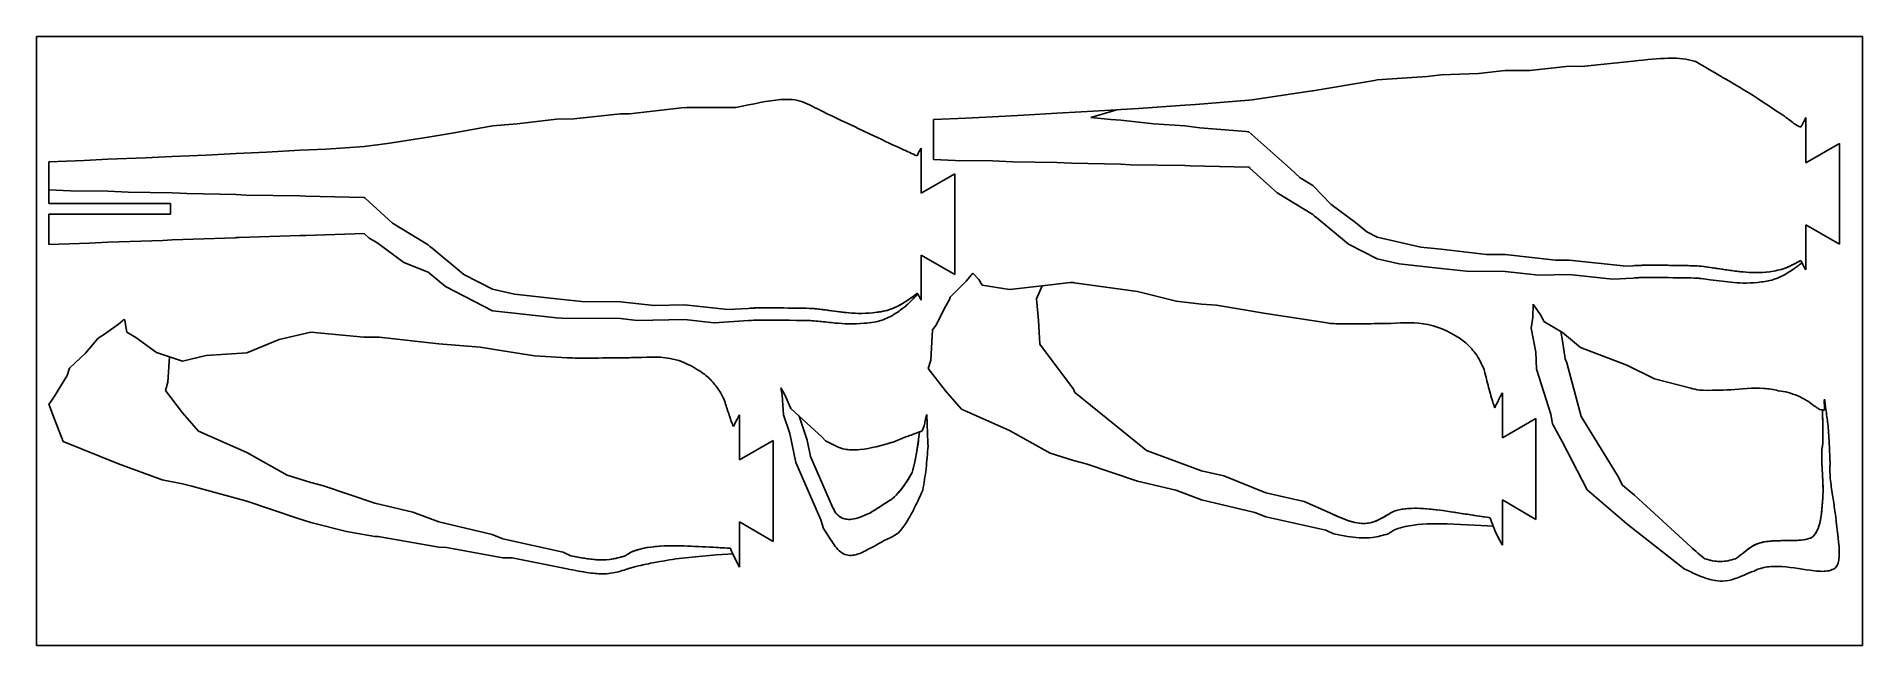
# Model space of a CAD drawing. Header units: millimetres. Extents: x 0 to 300, y -200 to -100.
import ezdxf

# ---------------------------------------------------------------- set-up
doc = ezdxf.new("R2010")
doc.units = ezdxf.units.MM
doc.layers.get('0').update_dxf_attribs({"linetype": 'CONTINUOUS'})

msp = doc.modelspace()

# ---------------------------------------------------------------- linework, layer by layer
for p, q in [((251.82, -104.86), (245.32, -105.57)), ((253.82, -104.94), (251.82, -104.86)), ((262.35, -104.04), (253.82, -104.94)), ((219.81, -107.2), (209.72, -108.91)), ((220.24, -107.12), (219.81, -107.2)), ((228.5, -106.54), (220.24, -107.12)), ((230.77, -106.27), (228.5, -106.54)), ((236.91, -106.06), (230.77, -106.27)), ((241.3, -105.6), (236.91, -106.06)), ((245.32, -105.57), (241.3, -105.6)), ((199.19, -110.46), (190.39, -111.15)), ((199.71, -110.39), (199.19, -110.46)), ((208.49, -109.08), (199.71, -110.39)), ((209.63, -108.92), (208.49, -109.08)), ((209.72, -108.91), (209.63, -108.92)), ((85.42, -113.59), (78.95, -114.35)), ((88.28, -113.49), (85.42, -113.59)), ((95.95, -112.68), (88.28, -113.49)), ((97.41, -112.67), (95.95, -112.68)), ((106.47, -111.68), (97.41, -112.67)), ((106.54, -111.69), (106.47, -111.68)), ((106.83, -111.66), (106.54, -111.69)), ((114.89, -111.65), (106.83, -111.66)), ((117, -111.23), (114.89, -111.65)), ((152.71, -113.38), (147.35, -113.63)), ((147.35, -113.63), (147.35, -120.19)), ((157.09, -113.16), (152.71, -113.38)), ((162.21, -112.9), (157.09, -113.16)), ((167.61, -112.6), (162.21, -112.9)), ((171.65, -112.38), (167.61, -112.6)), ((177.48, -112.01), (171.65, -112.38)), ((177.48, -112.01), (173.22, -113.29)), ((173.22, -113.29), (177.48, -112.01)), ((173.22, -113.29), (176.48, -113.62)), ((176.48, -113.62), (173.22, -113.29)), ((176.48, -113.62), (178.14, -113.72)), ((178.14, -113.72), (176.48, -113.62)), ((178.14, -111.97), (177.48, -112.01)), ((181.04, -111.8), (178.14, -111.97)), ((178.14, -113.72), (183.58, -114.35)), ((183.58, -114.35), (178.14, -113.72)), ((188.67, -111.27), (181.04, -111.8)), ((190.39, -111.15), (188.67, -111.27)), ((290.7, -120.72), (290.7, -113.32)), ((64.37, -116.53), (57.68, -117.55)), ((68.63, -115.81), (64.37, -116.53)), ((74.89, -114.64), (68.63, -115.81)), ((78.95, -114.35), (74.89, -114.64)), ((183.58, -114.35), (188.67, -114.69)), ((188.67, -114.69), (183.58, -114.35)), ((188.67, -114.69), (191.12, -115.02)), ((191.12, -115.02), (188.67, -114.69)), ((191.12, -115.02), (198.73, -115.6)), ((198.73, -115.6), (191.12, -115.02)), ((198.73, -115.6), (199.1, -115.63)), ((199.1, -115.63), (198.73, -115.6)), ((199.1, -115.63), (199.19, -115.63)), ((199.19, -115.63), (199.1, -115.63)), ((199.19, -115.63), (203.13, -119.14)), ((203.13, -119.14), (199.19, -115.63)), ((17.9, -119.92), (11.74, -120.16)), ((22.26, -119.69), (17.9, -119.92)), ((27.88, -119.46), (22.26, -119.69)), ((32.79, -119.19), (27.88, -119.46)), ((37.77, -118.98), (32.79, -119.19)), ((43.32, -118.65), (37.77, -118.98)), ((47.58, -118.47), (43.32, -118.65)), ((53.84, -118.06), (47.58, -118.47)), ((57.68, -117.55), (53.84, -118.06)), ((145.35, -125.71), (145.35, -118.31)), ((203.13, -119.14), (206.01, -121.74)), ((206.01, -121.74), (203.13, -119.14)), ((296.2, -117.55), (290.7, -120.72)), ((296.2, -134.1), (296.2, -117.55)), ((7.83, -120.35), (2, -120.56)), ((2, -120.56), (2, -125.17)), ((11.74, -120.16), (7.83, -120.35)), ((150.85, -122.53), (145.35, -125.71)), ((147.35, -120.19), (150.91, -120.35)), ((150.85, -139.08), (150.85, -122.53)), ((150.91, -120.35), (157.09, -120.42)), ((157.09, -120.42), (160.43, -120.59)), ((160.43, -120.59), (167.61, -120.68)), ((167.61, -120.68), (170.04, -120.82)), ((170.04, -120.82), (178.14, -120.94)), ((178.14, -120.94), (179.74, -121.05)), ((179.74, -121.05), (188.67, -121.19)), ((188.67, -121.19), (189.52, -121.26)), ((189.52, -121.26), (199.19, -121.44)), ((199.19, -121.44), (199.29, -121.53)), ((199.29, -121.53), (199.36, -121.59)), ((199.36, -121.59), (203.82, -125.65)), ((206.01, -121.74), (207.61, -123.19)), ((207.61, -123.19), (206.01, -121.74)), ((2, -125.17), (5.56, -125.33)), ((5.56, -125.33), (2, -125.17)), ((2, -125.17), (2, -127.44)), ((5.56, -125.33), (11.74, -125.4)), ((11.74, -125.4), (5.56, -125.33)), ((11.74, -125.4), (15.08, -125.57)), ((15.08, -125.57), (11.74, -125.4)), ((15.08, -125.57), (22.26, -125.66)), ((22.26, -125.66), (15.08, -125.57)), ((22.26, -125.66), (24.69, -125.8)), ((24.69, -125.8), (22.26, -125.66)), ((24.69, -125.8), (32.79, -125.92)), ((32.79, -125.92), (24.69, -125.8)), ((32.79, -125.92), (34.39, -126.03)), ((34.39, -126.03), (32.79, -125.92)), ((203.82, -125.65), (209.72, -129.21)), ((207.61, -123.19), (209.72, -124.46)), ((209.72, -124.46), (207.61, -123.19)), ((209.72, -124.46), (212.7, -127.57)), ((212.7, -127.57), (209.72, -124.46)), ((2, -127.44), (22, -127.44)), ((22, -127.44), (22, -129.17)), ((34.39, -126.03), (43.32, -126.17)), ((43.32, -126.17), (34.39, -126.03)), ((43.32, -126.17), (44.17, -126.24)), ((44.17, -126.24), (43.32, -126.17)), ((44.17, -126.24), (53.84, -126.42)), ((53.84, -126.42), (44.17, -126.24)), ((53.84, -126.42), (53.94, -126.51)), ((53.94, -126.51), (53.84, -126.42)), ((53.94, -126.51), (54.01, -126.57)), ((54.01, -126.57), (53.94, -126.51)), ((54.01, -126.57), (58.47, -130.64)), ((58.47, -130.64), (54.01, -126.57)), ((212.7, -127.57), (216.7, -130.55)), ((216.7, -130.55), (212.7, -127.57)), ((22, -129.17), (2, -129.17)), ((2, -129.17), (2, -134.13)), ((58.47, -130.64), (64.37, -134.19)), ((64.37, -134.19), (58.47, -130.64)), ((209.72, -129.21), (209.99, -129.49)), ((209.99, -129.49), (210.35, -129.76)), ((210.35, -129.76), (215.54, -134.08)), ((216.7, -130.55), (218.56, -132.09)), ((218.56, -132.09), (216.7, -130.55)), ((290.7, -138.32), (290.7, -130.92)), ((290.7, -130.92), (296.2, -134.1)), ((2, -134.13), (8.73, -133.95)), ((8.73, -133.95), (11.74, -133.77)), ((11.74, -133.77), (20.76, -133.5)), ((20.76, -133.5), (22.26, -133.4)), ((22.26, -133.4), (32.71, -133.04)), ((32.71, -133.04), (32.79, -133.03)), ((32.79, -133.03), (33.32, -133.01)), ((33.32, -133.01), (43.32, -132.68)), ((43.32, -132.68), (44.24, -132.7)), ((44.24, -132.7), (53.84, -132.34)), ((53.84, -132.34), (54.67, -133.1)), ((54.67, -133.1), (55.91, -133.84)), ((55.91, -133.84), (60.35, -137.11)), ((64.37, -134.19), (64.64, -134.47)), ((64.64, -134.47), (64.37, -134.19)), ((64.64, -134.47), (65, -134.74)), ((65, -134.74), (64.64, -134.47)), ((65, -134.74), (70.19, -139.06)), ((70.19, -139.06), (65, -134.74)), ((215.54, -134.08), (220.24, -136.5)), ((218.56, -132.09), (220.24, -132.96)), ((220.24, -132.96), (218.56, -132.09)), ((220.24, -132.96), (227.46, -134.58)), ((227.46, -134.58), (220.24, -132.96)), ((227.46, -134.58), (230.77, -134.94)), ((230.77, -134.94), (227.46, -134.58)), ((230.77, -134.94), (238.24, -135.78)), ((238.24, -135.78), (230.77, -134.94)), ((60.35, -137.11), (64.37, -138.72)), ((145.35, -143.31), (145.35, -135.91)), ((145.35, -135.91), (150.85, -139.08)), ((220.24, -136.5), (223.88, -137.32)), ((223.88, -137.32), (230.77, -138.07)), ((238.24, -135.78), (241.3, -135.8)), ((241.3, -135.8), (238.24, -135.78)), ((241.3, -135.8), (249.57, -136.74)), ((249.57, -136.74), (241.3, -135.8)), ((249.57, -136.74), (251.82, -136.7)), ((251.82, -136.7), (249.57, -136.74)), ((251.82, -136.7), (261.22, -137.71)), ((261.22, -137.71), (251.82, -136.7)), ((261.22, -137.71), (262.35, -137.64)), ((262.35, -137.64), (261.22, -137.71)), ((64.37, -138.72), (67.17, -141.06)), ((70.19, -139.06), (74.89, -141.48)), ((74.89, -141.48), (70.19, -139.06)), ((152.73, -140.2), (150.13, -142.82)), ((153.81, -138.87), (152.73, -140.2)), ((154.83, -139.89), (153.81, -138.87)), ((155.35, -140.85), (154.83, -139.89)), ((159.85, -141.56), (155.35, -140.85)), ((165.22, -140.94), (159.85, -141.56)), ((165.22, -140.94), (164.3, -143.07)), ((164.3, -143.07), (165.22, -140.94)), ((169.85, -140.41), (165.22, -140.94)), ((170.38, -140.37), (169.85, -140.41)), ((170.5, -140.43), (170.38, -140.37)), ((180.91, -141.88), (170.5, -140.43)), ((230.77, -138.07), (234.93, -138.54)), ((234.93, -138.54), (241.3, -138.57)), ((241.3, -138.57), (246.82, -139.2)), ((246.82, -139.2), (251.82, -139.1)), ((251.82, -139.1), (258.95, -139.87)), ((258.95, -139.87), (262.35, -139.66)), ((67.17, -141.06), (74.89, -145.03)), ((74.89, -141.48), (78.53, -142.3)), ((78.53, -142.3), (74.89, -141.48)), ((78.53, -142.3), (85.42, -143.05)), ((85.42, -143.05), (78.53, -142.3)), ((85.42, -143.05), (89.58, -143.52)), ((89.58, -143.52), (85.42, -143.05)), ((89.58, -143.52), (95.95, -143.55)), ((95.95, -143.55), (89.58, -143.52)), ((95.95, -143.55), (101.47, -144.18)), ((101.47, -144.18), (95.95, -143.55)), ((149.99, -143.21), (149.33, -144.36)), ((150.13, -142.82), (149.99, -143.21)), ((164.3, -143.07), (164.64, -146.63)), ((164.64, -146.63), (164.3, -143.07)), ((187.24, -143.47), (180.91, -141.88)), ((191.43, -143.94), (187.24, -143.47)), ((193.89, -144.13), (191.43, -143.94)), ((245.89, -143.97), (245.84, -146.12)), ((247.21, -145.85), (245.89, -143.97)), ((14.19, -146.63), (13.48, -147.24)), ((14.42, -146.41), (14.19, -146.63)), ((14.5, -146.62), (14.42, -146.41)), ((14.86, -148.55), (14.5, -146.62)), ((74.89, -145.03), (74.96, -145.04)), ((74.96, -145.04), (85.42, -146.18)), ((85.42, -146.18), (86.28, -146.27)), ((86.28, -146.27), (95.95, -146.32)), ((95.95, -146.32), (98.71, -146.64)), ((98.71, -146.64), (106.47, -146.48)), ((101.47, -144.18), (106.47, -144.08)), ((106.47, -144.08), (101.47, -144.18)), ((106.47, -144.08), (113.6, -144.85)), ((113.6, -144.85), (106.47, -144.08)), ((106.47, -146.48), (111.32, -147)), ((111.32, -147), (117, -146.65)), ((113.6, -144.85), (117, -144.64)), ((117, -144.64), (113.6, -144.85)), ((149.33, -144.36), (147.76, -147.43)), ((164.64, -146.63), (164.82, -150.5)), ((164.82, -150.5), (164.64, -146.63)), ((201.96, -145.5), (193.89, -144.13)), ((212.05, -147), (201.96, -145.5)), ((212.49, -147.11), (212.05, -147)), ((245.84, -146.12), (245.57, -147.88)), ((247.67, -146.78), (247.21, -145.85)), ((250.45, -148.46), (247.67, -146.78)), ((10.12, -149.54), (8.05, -152.01)), ((11.16, -148.88), (10.12, -149.54)), ((13.48, -147.24), (11.16, -148.88)), ((16.29, -149.45), (14.86, -148.55)), ((19.69, -151.88), (16.29, -149.45)), ((39.85, -149.76), (34.53, -151.93)), ((45.06, -148.56), (39.85, -149.76)), ((53.78, -149.36), (45.06, -148.56)), ((55.58, -149.35), (53.78, -149.36)), ((56.27, -149.37), (55.58, -149.35)), ((66.11, -150.48), (56.27, -149.37)), ((147.23, -148.16), (146.92, -153.13)), ((147.76, -147.43), (147.23, -148.16)), ((212.49, -147.11), (212.54, -147.12)), ((245.57, -147.88), (246.32, -151.86)), ((250.74, -148.63), (250.45, -148.46)), ((250.45, -148.46), (250.74, -149.96)), ((250.74, -149.96), (250.45, -148.46)), ((253.65, -151.09), (250.74, -148.63)), ((250.74, -149.96), (251.17, -152.95)), ((251.17, -152.95), (250.74, -149.96)), ((8.05, -152.01), (5.43, -154.46)), ((21.86, -152.59), (19.69, -151.88)), ((21.86, -152.59), (21.6, -156.74)), ((21.6, -156.74), (21.86, -152.59)), ((24, -153.3), (21.86, -152.59)), ((27.85, -152.4), (24, -153.3)), ((34.53, -151.93), (27.85, -152.4)), ((72.89, -151), (66.11, -150.48)), ((76.64, -151.64), (72.89, -151)), ((81.84, -152.41), (76.64, -151.64)), ((87.16, -152.74), (81.84, -152.41)), ((164.82, -150.5), (170.38, -157.93)), ((170.38, -157.93), (164.82, -150.5)), ((246.32, -151.86), (246.43, -154.6)), ((251.17, -152.95), (251.43, -153.6)), ((251.43, -153.6), (251.17, -152.95)), ((261.26, -153.96), (253.65, -151.09)), ((5.02, -155.68), (2.95, -159.08)), ((5.43, -154.46), (5.02, -155.68)), ((146.92, -153.13), (146.5, -154.53)), ((146.5, -154.53), (149.33, -158.21)), ((246.43, -154.6), (248.8, -162.02)), ((251.43, -153.6), (253.76, -162.41)), ((253.76, -162.41), (251.43, -153.6)), ((265.85, -156.24), (261.26, -153.96)), ((21.6, -156.74), (21.18, -158.14)), ((21.18, -158.14), (21.6, -156.74)), ((21.18, -158.14), (24, -161.82)), ((24, -161.82), (21.18, -158.14)), ((122.9, -158.72), (122.27, -157.68)), ((122.27, -157.68), (122.5, -158.89)), ((122.5, -158.89), (122.75, -162.1)), ((123.94, -161.1), (122.9, -158.72)), ((149.33, -158.21), (151.96, -161.19)), ((170.38, -157.93), (170.57, -158.44)), ((170.57, -158.44), (170.38, -157.93)), ((170.57, -158.44), (180.91, -166.79)), ((180.91, -166.79), (170.57, -158.44)), ((240.83, -165.91), (240.83, -158.51)), ((271.79, -157.76), (265.85, -156.24)), ((2.32, -160.03), (2, -160.36)), ((2, -160.36), (2.95, -162.81)), ((2.95, -159.08), (2.32, -160.03)), ((24, -161.82), (26.64, -164.81)), ((26.64, -164.81), (24, -161.82)), ((125.3, -162.34), (123.94, -161.1)), ((151.96, -161.19), (159.85, -164.69)), ((2.95, -162.81), (4.36, -166.48)), ((26.64, -164.81), (34.53, -168.3)), ((34.53, -168.3), (26.64, -164.81)), ((115.51, -169.52), (115.51, -162.12)), ((122.75, -162.1), (123.77, -165.19)), ((129.07, -165.79), (125.3, -162.34)), ((125.3, -162.34), (126.6, -166.27)), ((126.6, -166.27), (125.3, -162.34)), ((159.85, -164.69), (166.52, -168.41)), ((246.33, -162.74), (240.83, -165.91)), ((246.33, -179.29), (246.33, -162.74)), ((248.8, -162.02), (249.06, -163.62)), ((249.06, -163.62), (250.74, -166.59)), ((253.76, -162.41), (259.73, -172.08)), ((259.73, -172.08), (253.76, -162.41)), ((4.36, -166.48), (13.48, -170.16)), ((121.01, -166.35), (115.51, -169.52)), ((121.01, -182.9), (121.01, -166.35)), ((123.77, -165.19), (124.76, -169.94)), ((126.6, -166.27), (127.16, -168.96)), ((127.16, -168.96), (126.6, -166.27)), ((129.64, -166.4), (129.07, -165.79)), ((130.27, -166.72), (129.64, -166.4)), ((180.91, -166.79), (182.39, -167.97)), ((182.39, -167.97), (180.91, -166.79)), ((182.39, -167.97), (191.43, -171.31)), ((191.43, -171.31), (182.39, -167.97)), ((250.74, -166.59), (254.79, -174.42)), ((13.48, -170.16), (20.63, -172.82)), ((34.53, -168.3), (41.2, -172.02)), ((41.2, -172.02), (34.53, -168.3)), ((124.76, -169.94), (128.87, -179.39)), ((127.16, -168.96), (130.27, -176.12)), ((130.27, -176.12), (127.16, -168.96)), ((166.52, -168.41), (170.38, -169.63)), ((170.38, -169.63), (172.47, -170.17)), ((172.47, -170.17), (180.91, -173.04)), ((20.63, -172.82), (24, -173.45)), ((24, -173.45), (25.53, -173.86)), ((25.53, -173.86), (34.53, -176.29)), ((41.2, -172.02), (45.06, -173.24)), ((45.06, -173.24), (41.2, -172.02)), ((45.06, -173.24), (47.15, -173.78)), ((47.15, -173.78), (45.06, -173.24)), ((47.15, -173.78), (55.58, -176.65)), ((55.58, -176.65), (47.15, -173.78)), ((180.91, -173.04), (187.18, -174.52)), ((191.43, -171.31), (195.08, -172.17)), ((195.08, -172.17), (191.43, -171.31)), ((195.08, -172.17), (201.96, -174.94)), ((201.96, -174.94), (195.08, -172.17)), ((259.73, -172.08), (260.56, -173.68)), ((260.56, -173.68), (259.73, -172.08)), ((260.56, -173.68), (261.26, -174.29)), ((261.26, -174.29), (260.56, -173.68)), ((34.53, -176.29), (42.82, -179.07)), ((55.58, -176.65), (61.85, -178.13)), ((61.85, -178.13), (55.58, -176.65)), ((187.18, -174.52), (191.43, -176.09)), ((191.43, -176.09), (200.18, -178.14)), ((201.96, -174.94), (208.29, -176.37)), ((208.29, -176.37), (201.96, -174.94)), ((208.29, -176.37), (212.49, -178.24)), ((212.49, -178.24), (208.29, -176.37)), ((240.83, -183.51), (240.83, -176.11)), ((240.83, -176.11), (246.33, -179.29)), ((254.79, -174.42), (261.26, -180.05)), ((261.26, -174.29), (262.57, -175.32)), ((262.57, -175.32), (261.26, -174.29)), ((262.57, -175.32), (271.79, -183.78)), ((271.79, -183.78), (262.57, -175.32)), ((42.82, -179.07), (45.06, -179.78)), ((45.06, -179.78), (50.93, -181.29)), ((61.85, -178.13), (66.11, -179.7)), ((66.11, -179.7), (61.85, -178.13)), ((66.11, -179.7), (74.85, -181.75)), ((74.85, -181.75), (66.11, -179.7)), ((115.51, -187.12), (115.51, -179.72)), ((115.51, -179.72), (121.01, -182.9)), ((128.87, -179.39), (129.32, -180.78)), ((200.18, -178.14), (201.96, -178.86)), ((201.96, -178.86), (211.84, -181.09)), ((50.93, -181.29), (55.58, -182.09)), ((55.58, -182.09), (56.13, -182.12)), ((56.13, -182.12), (66.11, -183.83)), ((74.85, -181.75), (76.64, -182.47)), ((76.64, -182.47), (74.85, -181.75)), ((76.64, -182.47), (86.52, -184.7)), ((86.52, -184.7), (76.64, -182.47)), ((129.32, -180.78), (130.27, -182.3)), ((211.84, -181.09), (212.49, -181.38)), ((261.26, -180.05), (270.69, -187.44)), ((66.11, -183.83), (67.36, -183.89)), ((67.36, -183.89), (76.64, -185.61)), ((76.64, -185.61), (78.14, -185.61)), ((78.14, -185.61), (87.16, -187.41)), ((86.52, -184.7), (87.16, -184.99)), ((87.16, -184.99), (86.52, -184.7)), ((270.69, -187.44), (271.79, -187.93))]:
    msp.add_line(p, q)
msp.add_lwpolyline([(0, -100), (300, -100), (300, -200), (0, -200)], close=True)
for centre, start, end in [((312.35, -125.82), 150, 153.304), ((312.35, -125.82), 153.304, 154.0956), ((167, -130.81), 153.0029, 153.304), ((167, -130.81), 150, 153.0029), ((312.35, -125.82), 206.0165, 207.0002), ((312.35, -125.82), 206.0165, 207.0002), ((312.35, -125.82), 207.0002, 210), ((167, -130.81), 207.0002, 207.4211), ((167, -130.81), 207.0002, 207.4211), ((167, -130.81), 207.4211, 210), ((262.49, -171.01), 150, 154.9626), ((262.49, -171.01), 154.9626, 156.313), ((137.16, -174.62), 153.8983, 154.9626), ((137.16, -174.62), 150, 153.8983), ((262.49, -171.01), 198.6885, 202.0926), ((262.49, -171.01), 198.6885, 202.0926), ((262.49, -171.01), 202.0926, 210), ((137.16, -174.62), 202.0926, 204.4421), ((137.16, -174.62), 202.0926, 204.4421), ((137.16, -174.62), 204.4421, 210)]:
    msp.add_arc(centre, 25, start, end)
for points, knots in [([(262.35, -104.04), (264.59, -103.8), (266.47, -103.6), (270, -103.51), (271.13, -103.7), (272.35, -104.04)], [-0.6976475, -0.6976475, -0.6976475, -0.6976475, -0.3802502, -0.3802502, 0, 0, 0, 0]), ([(272.35, -104.04), (272.4, -104.05), (272.42, -104.06), (272.51, -104.09), (272.56, -104.1), (272.61, -104.12)], [-0.02734893, -0.02734893, -0.02734893, -0.02734893, -0.01564023, -0.01564023, 0, 0, 0, 0]), ([(272.61, -104.12), (272.99, -104.33), (273.49, -104.63), (277.5, -106.98), (280.29, -108.62), (282.05, -109.7)], [-3.350265, -3.350265, -3.350265, -3.350265, -0.616423, -0.616423, 0, 0, 0, 0]), ([(117, -111.23), (119.65, -110.7), (121.84, -110.26), (125.07, -110.38), (125.97, -110.74), (127, -111.23)], [-0.7689311, -0.7689311, -0.7689311, -0.7689311, -0.3416558, -0.3416558, 0, 0, 0, 0]), ([(127, -111.23), (128.35, -111.85), (128.34, -111.94), (133.68, -114.48), (134.55, -114.87), (140.07, -117.5), (141.44, -118.16), (142.82, -118.77), (143.11, -118.89), (143.39, -119)], [-2.458066, -2.458066, -2.458066, -2.458066, -1.073806, -1.073806, -0.49559, -0.49559, -0.197858, -0.197858, -0.123642, -0.123642, -0.123642, -0.123642]), ([(287.19, -113.1), (287.82, -113.61), (288.41, -114.05), (289.23, -114.58), (289.54, -114.76), (289.86, -114.9)], [-0.3094417, -0.3094417, -0.3094417, -0.3094417, -0.1186975, -0.1186975, -0.0173027, -0.0173027, -0.0173027, -0.0173027]), ([(143.39, -119), (143.42, -119.02), (143.45, -119.04), (143.85, -119.24), (144.27, -119.44), (144.66, -119.57)], [1.1045406, 1.1045406, 1.1045406, 1.1045406, 1.1267052, 1.1267052, 1.3831305, 1.3831305, 1.3831305, 1.3831305]), ([(272.35, -137.64), (270.89, -137.62), (268.99, -137.58), (264.1, -137.53), (263.39, -137.58), (262.35, -137.64)], [0, 0, 0, 0, 0.43685, 0.43685, 1.348044, 1.348044, 1.348044, 1.348044]), ([(272.35, -137.64), (271.49, -137.63), (270.56, -137.61), (268.78, -137.58), (267.8, -137.57), (266.32, -137.56), (265.68, -137.55), (264.74, -137.56), (264.37, -137.56), (263.76, -137.57), (263.5, -137.58), (262.94, -137.61), (262.67, -137.62), (262.35, -137.64)], [-1.109845, -1.109845, -1.109845, -1.109845, -0.807858, -0.807858, -0.498236, -0.498236, -0.300317, -0.300317, -0.182759, -0.182759, -0.096814, -0.096814, 0, 0, 0, 0]), ([(285.38, -138.51), (283.58, -138.87), (281.84, -138.81), (279.02, -138.53), (277.62, -138.3), (275.34, -137.97), (274.73, -137.89), (273.79, -137.76), (273.26, -137.7), (272.6, -137.65), (272.49, -137.65), (272.35, -137.64)], [-0.8727031, -0.8727031, -0.8727031, -0.8727031, -0.5246507, -0.5246507, -0.2157291, -0.2157291, -0.1112354, -0.1112354, -0.042904, -0.042904, 0, 0, 0, 0]), ([(285.38, -138.51), (283.75, -138.84), (282.19, -138.81), (279.67, -138.61), (278.43, -138.43), (275.99, -138.07), (273.34, -137.66), (272.35, -137.64)], [0, 0, 0, 0, 0.498698, 0.498698, 0.954968, 0.954968, 1.26429, 1.26429, 1.26429, 1.26429]), ([(283.39, -140.29), (284.16, -140.22), (284.9, -140.07), (286.3, -139.58), (286.92, -139.28), (287.81, -138.76), (288.32, -138.43), (289.33, -137.71), (289.38, -137.68), (289.42, -137.64)], [-2.036436, -2.036436, -2.036436, -2.036436, -1.16233, -1.16233, -0.375859, -0.375859, -0.017223, -0.017223, 0, 0, 0, 0]), ([(289.88, -136.79), (289.21, -137.11), (288.36, -137.64), (286.66, -138.26), (286.04, -138.41), (285.38, -138.51)], [-0.5428978, -0.5428978, -0.5428978, -0.5428978, -0.2024895, -0.2024895, 0, 0, 0, 0]), ([(289.88, -136.79), (289.35, -137.05), (288.69, -137.44), (287.07, -138.15), (286.29, -138.38), (285.38, -138.51)], [0, 0, 0, 0, 0.1780731, 0.1780731, 0.3714167, 0.3714167, 0.3714167, 0.3714167]), ([(262.35, -139.66), (262.53, -139.64), (262.69, -139.63), (263.1, -139.61), (263.32, -139.6), (264.36, -139.57), (265.47, -139.57), (268.45, -139.59), (270.98, -139.63), (272.35, -139.66)], [-0.8282877, -0.8282877, -0.8282877, -0.8282877, -0.772425, -0.772425, -0.6891453, -0.6891453, -0.4095296, -0.4095296, 0, 0, 0, 0]), ([(272.35, -139.66), (272.46, -139.66), (272.56, -139.66), (272.99, -139.69), (273.24, -139.71), (273.96, -139.79), (274.55, -139.87), (276.3, -140.1), (277.58, -140.29), (280.11, -140.5), (281.73, -140.56), (283.39, -140.29)], [-1.351335, -1.351335, -1.351335, -1.351335, -1.283078, -1.283078, -1.199001, -1.199001, -1.021621, -1.021621, -0.502234, -0.502234, 0, 0, 0, 0]), ([(144.07, -142.62), (144.03, -142.66), (143.98, -142.69), (142.97, -143.42), (142.46, -143.74), (141.57, -144.26), (140.95, -144.56), (139.55, -145.05), (138.82, -145.2), (138.04, -145.27)], [0, 0, 0, 0, 0.017223, 0.017223, 0.375859, 0.375859, 1.16233, 1.16233, 2.036436, 2.036436, 2.036436, 2.036436]), ([(144.07, -142.62), (142, -144.12), (141.15, -144.46), (139.79, -145), (138.95, -145.18), (138.04, -145.27)], [0, 0, 0, 0, 0.767361, 0.767361, 2.079311, 2.079311, 2.079311, 2.079311]), ([(144.81, -142.32), (144.51, -142.56), (144.17, -142.94), (143.49, -143.64), (143.24, -143.88), (142.96, -144.13)], [-0.2835754, -0.2835754, -0.2835754, -0.2835754, -0.1107581, -0.1107581, 0, 0, 0, 0]), ([(144.72, -142.16), (144.62, -142.22), (144.51, -142.3), (144.3, -142.45), (144.2, -142.53), (144.07, -142.62)], [0, 0, 0, 0, 0.0370986, 0.0370986, 0.07938174, 0.07938174, 0.07938174, 0.07938174]), ([(127, -144.64), (125.64, -144.61), (123.06, -144.57), (118.56, -144.54), (117.92, -144.58), (117, -144.64)], [0, 0, 0, 0, 0.407019, 0.407019, 1.024995, 1.024995, 1.024995, 1.024995]), ([(127, -144.64), (125.64, -144.61), (123.1, -144.57), (120.12, -144.55), (119.01, -144.55), (117.97, -144.58), (117.76, -144.59), (117.34, -144.61), (117.18, -144.62), (117, -144.64)], [0, 0, 0, 0, 0.4095296, 0.4095296, 0.6891453, 0.6891453, 0.772425, 0.772425, 0.8282877, 0.8282877, 0.8282877, 0.8282877]), ([(127, -146.65), (124.28, -146.61), (120.67, -146.55), (117.96, -146.59), (117.54, -146.61), (117, -146.65)], [-0.524731, -0.524731, -0.524731, -0.524731, -0.1632633, -0.1632633, 0, 0, 0, 0]), ([(138.04, -145.27), (136.38, -145.54), (134.76, -145.48), (132.23, -145.27), (130.95, -145.08), (129.2, -144.85), (128.61, -144.77), (127.89, -144.69), (127.64, -144.67), (127.21, -144.64), (127.11, -144.64), (127, -144.64)], [0, 0, 0, 0, 0.502234, 0.502234, 1.021621, 1.021621, 1.199001, 1.199001, 1.283078, 1.283078, 1.351335, 1.351335, 1.351335, 1.351335]), ([(138.04, -145.27), (136.36, -145.54), (134.71, -145.48), (132.42, -145.28), (131.34, -145.14), (129.66, -144.91), (127.76, -144.65), (127, -144.64)], [0, 0, 0, 0, 0.508943, 0.508943, 0.921637, 0.921637, 1.187708, 1.187708, 1.187708, 1.187708]), ([(135.99, -147.09), (134.29, -147.28), (132.58, -147.18), (130.35, -146.97), (129.46, -146.86), (128.32, -146.74), (127.82, -146.69), (127.22, -146.65), (127.14, -146.65), (127, -146.65)], [-0.6046151, -0.6046151, -0.6046151, -0.6046151, -0.3191401, -0.3191401, -0.1333746, -0.1333746, -0.0429225, -0.0429225, 0, 0, 0, 0]), ([(142.96, -144.13), (142.77, -144.29), (142.53, -144.48), (142.06, -144.83), (141.78, -145.05), (140.73, -145.76), (139.95, -146.19), (138.08, -146.88), (137.07, -147.04), (135.99, -147.09)], [-0.7740971, -0.7740971, -0.7740971, -0.7740971, -0.7014704, -0.7014704, -0.5963444, -0.5963444, -0.3234877, -0.3234877, 0, 0, 0, 0]), ([(222.49, -147.11), (224.66, -147), (226.56, -146.87), (230.96, -147.77), (233.03, -149.05), (233.51, -149.35)], [-0.3164991, -0.3164991, -0.3164991, -0.3164991, -0.1701307, -0.1701307, 0, 0, 0, 0]), ([(212.54, -147.12), (213.32, -147.17), (213.99, -147.2), (219.05, -147.16), (220.55, -147.14), (222.16, -147.12)], [-1.645479, -1.645479, -1.645479, -1.645479, -0.483401, -0.483401, 0, 0, 0, 0]), ([(222.16, -147.12), (222.22, -147.12), (222.27, -147.12), (222.38, -147.11), (222.43, -147.11), (222.49, -147.11)], [-0.03225785, -0.03225785, -0.03225785, -0.03225785, -0.01612893, -0.01612893, 0, 0, 0, 0]), ([(233.51, -149.35), (234.13, -149.71), (234.69, -150.17), (235.72, -151.18), (236.3, -151.85), (236.81, -152.64)], [-0.5554058, -0.5554058, -0.5554058, -0.5554058, -0.2825893, -0.2825893, 0, 0, 0, 0]), ([(87.16, -152.74), (87.88, -152.79), (88.47, -152.82), (93.4, -152.79), (95.17, -152.77), (97.16, -152.74)], [-1.69644, -1.69644, -1.69644, -1.69644, -0.597782, -0.597782, 0, 0, 0, 0]), ([(97.16, -152.74), (97.53, -152.74), (97.89, -152.73), (98.77, -152.7), (99.06, -152.7), (99.47, -152.69)], [-0.2094863, -0.2094863, -0.2094863, -0.2094863, -0.1229655, -0.1229655, 0, 0, 0, 0]), ([(99.47, -152.69), (101.63, -152.57), (103.54, -152.57), (107.43, -153.85), (109.19, -155.08), (109.52, -155.31)], [-0.2496407, -0.2496407, -0.2496407, -0.2496407, -0.1210798, -0.1210798, 0, 0, 0, 0]), ([(236.81, -152.64), (237.06, -153.06), (237.33, -153.59), (237.64, -154.22), (237.74, -154.42), (237.83, -154.63)], [-0.2786451, -0.2786451, -0.2786451, -0.2786451, -0.1387819, -0.1387819, -0.0645234, -0.0645234, -0.0645234, -0.0645234]), ([(109.52, -155.31), (110.12, -155.73), (110.67, -156.26), (111.54, -157.26), (111.98, -157.85), (112.43, -158.59)], [-0.5794099, -0.5794099, -0.5794099, -0.5794099, -0.2601875, -0.2601875, 0, 0, 0, 0]), ([(237.83, -154.63), (237.92, -155.02), (238.02, -155.44), (238.33, -156.66), (238.63, -157.83), (238.86, -158.65)], [-0.4460068, -0.4460068, -0.4460068, -0.4460068, -0.2554347, -0.2554347, 0, 0, 0, 0]), ([(238.86, -158.65), (238.98, -159.11), (239.11, -159.57), (239.36, -160.34), (239.47, -160.66), (239.59, -160.97)], [-0.2611077, -0.2611077, -0.2611077, -0.2611077, -0.1192987, -0.1192987, -0.0204734, -0.0204734, -0.0204734, -0.0204734]), ([(271.79, -157.76), (272.82, -158.03), (273.22, -158.17), (278.22, -158.02), (279.81, -157.92), (281.79, -157.76)], [-1.678485, -1.678485, -1.678485, -1.678485, -0.596478, -0.596478, 0, 0, 0, 0]), ([(281.79, -157.76), (282.05, -157.74), (282.75, -157.69), (284.59, -157.84), (285.41, -157.98), (286.17, -158.16)], [-0.5427549, -0.5427549, -0.5427549, -0.5427549, -0.2348863, -0.2348863, 0, 0, 0, 0]), ([(286.17, -158.16), (287.29, -158.29), (288.33, -158.56), (290.38, -159.45), (291.29, -160.03), (291.97, -160.58)], [-0.5279268, -0.5279268, -0.5279268, -0.5279268, -0.2627673, -0.2627673, 0, 0, 0, 0]), ([(113.05, -159.84), (113.08, -159.92), (113.1, -160), (113.34, -160.81), (113.57, -161.5), (113.81, -162.19)], [0.1716955, 0.1716955, 0.1716955, 0.1716955, 0.2213722, 0.2213722, 0.5837874, 0.5837874, 0.5837874, 0.5837874]), ([(291.97, -160.58), (292.16, -160.7), (292.35, -160.85), (292.71, -161.09), (292.86, -161.17), (293.17, -161.28), (293.27, -161.29), (293.41, -161.31)], [-0.248777, -0.248777, -0.248777, -0.248777, -0.1769393, -0.1769393, -0.1057807, -0.1057807, -0.0360289, -0.0360289, -0.0360289, -0.0360289]), ([(293.41, -161.31), (293.42, -161.52), (293.42, -161.72), (293.45, -162.47), (293.46, -163.03), (293.5, -164.53), (293.52, -165.57), (293.51, -166.63)], [-0.5700184, -0.5700184, -0.5700184, -0.5700184, -0.5023412, -0.5023412, -0.3196463, -0.3196463, 0, 0, 0, 0]), ([(293.41, -161.31), (293.44, -162.02), (293.46, -162.73), (293.5, -164.37), (293.52, -165.49), (293.51, -166.63)], [0.1026686, 0.1026686, 0.1026686, 0.1026686, 0.3041879, 0.3041879, 0.6197443, 0.6197443, 0.6197443, 0.6197443]), ([(293.78, -159.53), (293.67, -159.97), (293.74, -160.43), (293.77, -161.02), (293.77, -161.14), (293.75, -161.26), (293.75, -161.29), (293.72, -161.34), (293.7, -161.36), (293.69, -161.38)], [-0.06980619, -0.06980619, -0.06980619, -0.06980619, -0.02698607, -0.02698607, -0.01316666, -0.01316666, -0.00731115, -0.00731115, 0, 0, 0, 0]), ([(294.36, -163.93), (294.25, -163.13), (294.13, -162.33), (293.89, -160.6), (293.8, -159.75), (293.78, -159.53)], [-0.1207694, -0.1207694, -0.1207694, -0.1207694, -0.0653148, -0.0653148, 0, 0, 0, 0]), ([(113.81, -162.19), (113.93, -162.58), (114.06, -162.96), (114.3, -163.56), (114.4, -163.81), (114.51, -164.04)], [0, 0, 0, 0, 0.1216282, 0.1216282, 0.1996052, 0.1996052, 0.1996052, 0.1996052]), ([(140.93, -166.55), (141.71, -166.16), (142.42, -165.89), (143.48, -165.51), (144.32, -165.22), (145.07, -164.94)], [-0.5736569, -0.5736569, -0.5736569, -0.5736569, -0.2671157, -0.2671157, -0.044712, -0.044712, -0.044712, -0.044712]), ([(145.07, -164.94), (144.96, -166.01), (144.81, -167.11), (144.42, -169.31), (144.17, -170.48), (143.85, -171.61)], [-0.6734712, -0.6734712, -0.6734712, -0.6734712, -0.3516823, -0.3516823, 0, 0, 0, 0]), ([(145.07, -164.94), (144.96, -165.98), (144.82, -167.03), (144.44, -169.24), (144.18, -170.45), (143.85, -171.61)], [0.0521308, 0.0521308, 0.0521308, 0.0521308, 0.3619887, 0.3619887, 0.7234313, 0.7234313, 0.7234313, 0.7234313]), ([(146.27, -162.07), (146.21, -162.27), (146.15, -162.47), (146.02, -163.01), (145.97, -163.27), (145.79, -164.16), (145.72, -164.34), (145.51, -164.78)], [-0.2536877, -0.2536877, -0.2536877, -0.2536877, -0.1973005, -0.1973005, -0.1471979, -0.1471979, 0, 0, 0, 0]), ([(146.47, -167.22), (146.44, -166.55), (146.41, -165.86), (146.33, -163.61), (146.31, -162.9), (146.27, -162.07)], [-0.552794, -0.552794, -0.552794, -0.552794, -0.2468151, -0.2468151, 0, 0, 0, 0]), ([(294.69, -170.01), (294.62, -168.36), (294.51, -166.46), (294.42, -164.99), (294.39, -164.45), (294.36, -163.93)], [-0.4550714, -0.4550714, -0.4550714, -0.4550714, -0.1566899, -0.1566899, 0, 0, 0, 0]), ([(130.27, -166.72), (131.26, -167.23), (131.96, -167.58), (133.38, -167.88), (134.14, -167.95), (137.06, -167.65), (138.92, -167.13), (140.27, -166.72)], [-1.144587, -1.144587, -1.144587, -1.144587, -0.712123, -0.712123, -0.423932, -0.423932, 0, 0, 0, 0]), ([(140.27, -166.72), (140.33, -166.7), (140.44, -166.67), (140.67, -166.61), (140.8, -166.57), (140.93, -166.55)], [-0.07240134, -0.07240134, -0.07240134, -0.07240134, -0.03905967, -0.03905967, 0, 0, 0, 0]), ([(145.61, -174.5), (145.83, -173.32), (146.01, -172.15), (146.29, -169.74), (146.4, -168.46), (146.47, -167.22)], [-0.7262986, -0.7262986, -0.7262986, -0.7262986, -0.372804, -0.372804, 0, 0, 0, 0]), ([(293.51, -166.63), (293.39, -167.31), (293.26, -167.95), (293.37, -171.2), (293.46, -171.78), (293.54, -174.47)], [-1.974715, -1.974715, -1.974715, -1.974715, -0.80669, -0.80669, 0, 0, 0, 0]), ([(293.51, -166.63), (293.42, -167.17), (293.3, -167.75), (293.31, -169.78), (293.35, -170.57), (293.45, -172.46), (293.49, -172.92), (293.54, -174.47)], [0, 0, 0, 0, 0.1633417, 0.1633417, 0.2513216, 0.2513216, 0.4094419, 0.4094419, 0.4094419, 0.4094419]), ([(295.58, -178.57), (295.44, -177.68), (295.31, -176.8), (295.05, -175.13), (294.89, -174.11), (294.56, -171.27), (294.63, -170.59), (294.69, -170.01)], [-0.3427426, -0.3427426, -0.3427426, -0.3427426, -0.2552487, -0.2552487, -0.1763123, -0.1763123, 0, 0, 0, 0]), ([(143.85, -171.61), (143.3, -172.57), (142.64, -173.65), (141.57, -174.99), (141.15, -175.45), (140.51, -175.97), (140.37, -176.06), (140.27, -176.12)], [-0.2710982, -0.2710982, -0.2710982, -0.2710982, -0.1140359, -0.1140359, -0.033704, -0.033704, 0, 0, 0, 0]), ([(143.85, -171.61), (143.56, -172.11), (142.93, -173.2), (141.23, -175.5), (140.57, -175.93), (140.27, -176.12)], [0, 0, 0, 0, 0.1734666, 0.1734666, 0.4125955, 0.4125955, 0.4125955, 0.4125955]), ([(131.32, -178.26), (131.13, -177.95), (130.95, -177.61), (130.62, -176.93), (130.45, -176.54), (130.27, -176.12)], [0, 0, 0, 0, 0.1089872, 0.1089872, 0.2303894, 0.2303894, 0.2303894, 0.2303894]), ([(140.27, -176.12), (139.67, -176.52), (139.1, -176.89), (138.01, -177.59), (137.45, -177.94), (136.9, -178.26)], [0, 0, 0, 0, 0.2166943, 0.2166943, 0.4160877, 0.4160877, 0.4160877, 0.4160877]), ([(141.54, -181.54), (142.64, -180.4), (143.43, -179), (144.58, -176.76), (145.09, -175.63), (145.61, -174.5)], [-0.7546958, -0.7546958, -0.7546958, -0.7546958, -0.3732825, -0.3732825, 0, 0, 0, 0]), ([(293.54, -174.47), (293.5, -175.08), (293.38, -177.42), (293.09, -179.52), (292.94, -180.23), (292.45, -181.38), (292.16, -181.84), (291.74, -182.24)], [-0.7134479, -0.7134479, -0.7134479, -0.7134479, -0.3758979, -0.3758979, -0.1732806, -0.1732806, 0, 0, 0, 0]), ([(293.54, -174.47), (293.5, -175.1), (293.38, -177.59), (293.07, -179.64), (292.92, -180.26), (292.59, -181.07), (292.46, -181.33), (292.13, -181.82), (291.95, -182.04), (291.74, -182.24)], [0, 0, 0, 0, 0.1900696, 0.1900696, 0.2848266, 0.2848266, 0.3313348, 0.3313348, 0.3779311, 0.3779311, 0.3779311, 0.3779311]), ([(136.9, -178.26), (136.35, -178.5), (135.83, -178.73), (135, -179.03), (134.63, -179.14), (133.93, -179.28), (133.57, -179.32), (132.9, -179.25), (132.6, -179.18), (131.93, -178.85), (131.61, -178.57), (131.32, -178.26)], [-0.5967481, -0.5967481, -0.5967481, -0.5967481, -0.4386541, -0.4386541, -0.3292684, -0.3292684, -0.2220026, -0.2220026, -0.1280241, -0.1280241, 0, 0, 0, 0]), ([(136.9, -178.26), (135.79, -178.76), (134.83, -179.15), (133.58, -179.31), (133.19, -179.31), (132.51, -179.14), (132.24, -179.02), (131.74, -178.68), (131.52, -178.48), (131.32, -178.26)], [0, 0, 0, 0, 0.3654782, 0.3654782, 0.5325511, 0.5325511, 0.6600353, 0.6600353, 0.7864786, 0.7864786, 0.7864786, 0.7864786]), ([(222.49, -178.24), (221.68, -178.71), (221, -179.14), (219.76, -179.7), (219.23, -179.87), (218.22, -179.98), (217.8, -179.98), (216.85, -179.87), (216.33, -179.74), (214.77, -179.26), (213.67, -178.77), (212.49, -178.24)], [-1.198667, -1.198667, -1.198667, -1.198667, -0.931565, -0.931565, -0.724542, -0.724542, -0.574776, -0.574776, -0.387922, -0.387922, 0, 0, 0, 0]), ([(222.49, -178.24), (221.32, -178.92), (220.4, -179.52), (218.71, -179.97), (218.05, -180.02), (215.81, -179.72), (214.23, -179.02), (212.49, -178.24)], [0, 0, 0, 0, 0.403959, 0.403959, 0.641284, 0.641284, 1.098555, 1.098555, 1.098555, 1.098555]), ([(238.8, -179.02), (238.76, -179.02), (238.71, -179.01), (238.14, -178.94), (237.6, -178.86), (235.77, -178.58), (234.4, -178.35), (230.33, -177.72), (227.8, -177.39), (225.1, -177.52), (224.48, -177.59), (223.22, -177.87), (222.81, -178.05), (222.49, -178.24)], [-0.7757682, -0.7757682, -0.7757682, -0.7757682, -0.7700017, -0.7700017, -0.7065028, -0.7065028, -0.5456063, -0.5456063, -0.2078187, -0.2078187, -0.1115661, -0.1115661, 0, 0, 0, 0]), ([(238.8, -179.02), (235.96, -178.66), (232.36, -177.96), (228.01, -177.5), (226.66, -177.42), (224.84, -177.55), (224.22, -177.63), (223, -177.95), (222.81, -178.05), (222.49, -178.24)], [0, 0, 0, 0, 0.858656, 0.858656, 1.262026, 1.262026, 1.459935, 1.459935, 1.678532, 1.678532, 1.678532, 1.678532]), ([(222.49, -181.38), (222.71, -181.23), (222.86, -181.14), (223.8, -180.74), (224.36, -180.58), (226.65, -180.07), (228.68, -179.99), (233.41, -180.06), (236.87, -180.3), (239.32, -180.42)], [-1.553314, -1.553314, -1.553314, -1.553314, -1.415937, -1.415937, -1.255104, -1.255104, -0.739953, -0.739953, -0.049654, -0.049654, -0.049654, -0.049654]), ([(295.7, -187.1), (295.83, -186.88), (295.93, -186.65), (296.09, -186.13), (296.13, -185.82), (296.29, -184.11), (295.99, -182.23), (295.65, -179.27), (295.63, -179.04), (295.58, -178.57)], [-1.53016, -1.53016, -1.53016, -1.53016, -1.355274, -1.355274, -1.143502, -1.143502, -0.144512, -0.144512, 0, 0, 0, 0]), ([(130.27, -182.3), (130.77, -183.08), (131.27, -183.88), (132.12, -184.66), (132.38, -184.85), (132.95, -185.12), (133.25, -185.19), (133.91, -185.23), (134.26, -185.18), (135.26, -184.92), (135.98, -184.58), (137.78, -183.62), (138.91, -182.95), (140.27, -182.3)], [-1.752791, -1.752791, -1.752791, -1.752791, -1.320887, -1.320887, -1.154172, -1.154172, -0.992856, -0.992856, -0.809619, -0.809619, -0.45307, -0.45307, 0, 0, 0, 0]), ([(140.27, -182.3), (140.36, -182.25), (140.5, -182.19), (140.99, -181.92), (141.27, -181.73), (141.54, -181.54)], [-0.1651064, -0.1651064, -0.1651064, -0.1651064, -0.098823, -0.098823, 0, 0, 0, 0]), ([(213.13, -181.66), (213.83, -181.8), (214.65, -181.96), (216.02, -182.18), (216.66, -182.26), (218.03, -182.36), (218.75, -182.35), (220.41, -182.15), (221.19, -181.92), (222.06, -181.66)], [-0.9140958, -0.9140958, -0.9140958, -0.9140958, -0.6839318, -0.6839318, -0.4938906, -0.4938906, -0.272113, -0.272113, 0, 0, 0, 0]), ([(291.74, -182.24), (291.02, -182.57), (290.14, -182.7), (288.11, -182.82), (286.79, -182.76), (284.63, -182.86), (283.69, -182.97), (282.26, -183.46), (281.96, -183.67), (281.79, -183.78)], [-0.3579329, -0.3579329, -0.3579329, -0.3579329, -0.2703636, -0.2703636, -0.1460575, -0.1460575, -0.0612767, -0.0612767, 0, 0, 0, 0]), ([(291.74, -182.24), (291.29, -182.45), (290.78, -182.57), (289.29, -182.8), (288.16, -182.78), (285.98, -182.79), (284.93, -182.81), (283.47, -183.07), (282.97, -183.19), (282.13, -183.55), (281.9, -183.71), (281.79, -183.78)], [0, 0, 0, 0, 0.1499731, 0.1499731, 0.4534982, 0.4534982, 0.7183757, 0.7183757, 0.850782, 0.850782, 0.9649255, 0.9649255, 0.9649255, 0.9649255]), ([(87.8, -185.27), (87.7, -185.23), (87.59, -185.18), (87.38, -185.09), (87.27, -185.04), (87.16, -184.99)], [0, 0, 0, 0, 0.03479674, 0.03479674, 0.06989688, 0.06989688, 0.06989688, 0.06989688]), ([(96.73, -185.27), (95.87, -185.53), (95.08, -185.76), (93.43, -185.96), (92.7, -185.97), (91.34, -185.87), (90.7, -185.79), (89.33, -185.57), (88.5, -185.41), (87.8, -185.27)], [0, 0, 0, 0, 0.272113, 0.272113, 0.4938906, 0.4938906, 0.6839318, 0.6839318, 0.9140958, 0.9140958, 0.9140958, 0.9140958]), ([(96.73, -185.27), (95.33, -185.69), (94.17, -186.01), (90.95, -185.88), (89.47, -185.6), (87.8, -185.27)], [0, 0, 0, 0, 0.4393348, 0.4393348, 0.7693627, 0.7693627, 0.7693627, 0.7693627]), ([(97.16, -184.99), (97.09, -185.04), (97.02, -185.09), (96.87, -185.18), (96.8, -185.23), (96.73, -185.27)], [0, 0, 0, 0, 0.02649688, 0.02649688, 0.05157574, 0.05157574, 0.05157574, 0.05157574]), ([(114, -184.03), (111.55, -183.91), (108.08, -183.67), (103.36, -183.6), (101.32, -183.68), (99.04, -184.19), (98.48, -184.36), (97.53, -184.75), (97.39, -184.84), (97.16, -184.99)], [0.049654, 0.049654, 0.049654, 0.049654, 0.739953, 0.739953, 1.255104, 1.255104, 1.415937, 1.415937, 1.553314, 1.553314, 1.553314, 1.553314]), ([(114, -184.03), (111.13, -183.9), (107.56, -183.63), (103.27, -183.63), (101.77, -183.69), (99.74, -184.02), (99.08, -184.17), (97.83, -184.6), (97.46, -184.79), (97.16, -184.99)], [0, 0, 0, 0, 0.862224, 0.862224, 1.272863, 1.272863, 1.465545, 1.465545, 1.661129, 1.661129, 1.661129, 1.661129]), ([(114.4, -184.97), (112.44, -185.06), (108.86, -185.33), (104.71, -185.82), (103.25, -186.04), (101.88, -186.34)], [-1.267897, -1.267897, -1.267897, -1.267897, -0.420377, -0.420377, 0, 0, 0, 0]), ([(274.11, -185.75), (273.71, -185.47), (273.32, -185.15), (272.57, -184.5), (272.18, -184.14), (271.79, -183.78)], [0, 0, 0, 0, 0.1460256, 0.1460256, 0.2998907, 0.2998907, 0.2998907, 0.2998907]), ([(279.15, -185.75), (278.55, -185.94), (277.96, -186.09), (276.82, -186.22), (276.32, -186.22), (275.23, -186.08), (274.66, -185.93), (274.11, -185.75)], [-0.516684, -0.516684, -0.516684, -0.516684, -0.3293184, -0.3293184, -0.1754709, -0.1754709, 0, 0, 0, 0]), ([(279.15, -185.75), (278.32, -186.02), (277.51, -186.2), (275.78, -186.21), (274.97, -186.04), (274.11, -185.75)], [0, 0, 0, 0, 0.2626138, 0.2626138, 0.5162411, 0.5162411, 0.5162411, 0.5162411]), ([(281.79, -183.78), (281.28, -184.14), (280.85, -184.47), (279.94, -185.17), (279.54, -185.48), (279.15, -185.75)], [0, 0, 0, 0, 0.1868694, 0.1868694, 0.3592172, 0.3592172, 0.3592172, 0.3592172]), ([(97.16, -187.41), (96.73, -187.55), (96.33, -187.69), (95.12, -188.04), (94.31, -188.21), (92.49, -188.25), (91.67, -188.19), (89.66, -187.91), (88.46, -187.67), (87.16, -187.41)], [-1.360885, -1.360885, -1.360885, -1.360885, -1.151056, -1.151056, -0.719897, -0.719897, -0.397558, -0.397558, 0, 0, 0, 0]), ([(101.88, -186.34), (101.02, -186.48), (100.12, -186.65), (98.75, -186.96), (98.21, -187.09), (97.45, -187.32), (97.35, -187.35), (97.16, -187.41)], [-0.37107, -0.37107, -0.37107, -0.37107, -0.1767213, -0.1767213, -0.0580839, -0.0580839, 0, 0, 0, 0]), ([(271.79, -187.93), (272.31, -188.17), (272.82, -188.39), (274.03, -188.89), (274.74, -189.13), (275.96, -189.38), (276.47, -189.44), (277.67, -189.4), (278.3, -189.26), (279.82, -188.78), (280.71, -188.36), (281.79, -187.93)], [-1.264269, -1.264269, -1.264269, -1.264269, -1.07681, -1.07681, -0.803474, -0.803474, -0.603892, -0.603892, -0.349859, -0.349859, 0, 0, 0, 0]), ([(282.22, -187.79), (282.52, -187.61), (283.01, -187.37), (284.53, -187.04), (285.31, -187), (287.87, -187.05), (289.76, -187.42), (292.36, -187.78), (293.24, -187.87), (294.37, -187.77), (294.73, -187.69), (295.29, -187.44), (295.51, -187.29), (295.7, -187.1)], [-0.9988104, -0.9988104, -0.9988104, -0.9988104, -0.8519576, -0.8519576, -0.712812, -0.712812, -0.3805036, -0.3805036, -0.1852354, -0.1852354, -0.0812091, -0.0812091, 0, 0, 0, 0])]:
    msp.add_open_spline(points, degree=3, knots=knots)
for points in [[(282.05, -109.7), (284.23, -111.12), (285.85, -112.25), (287.19, -113.1)], [(289.42, -137.64), (289.66, -137.46), (289.88, -137.3), (290.07, -137.17)], [(144.72, -142.16), (144.53, -142.28), (144.31, -142.45), (144.07, -142.62)], [(112.43, -158.59), (112.64, -158.99), (112.85, -159.41), (113.05, -159.84)], [(293.69, -161.38), (293.57, -161.34), (293.48, -161.32), (293.41, -161.31)], [(145.51, -164.78), (145.36, -164.83), (145.22, -164.89), (145.07, -164.94)], [(131.32, -178.26), (130.95, -177.69), (130.64, -176.95), (130.27, -176.12)], [(140.27, -176.12), (139.08, -176.9), (137.95, -177.65), (136.9, -178.26)], [(212.49, -181.38), (212.7, -181.48), (212.91, -181.57), (213.13, -181.66)], [(222.06, -181.66), (222.19, -181.58), (222.34, -181.47), (222.49, -181.38)], [(87.8, -185.27), (87.59, -185.18), (87.38, -185.09), (87.16, -184.99)], [(97.16, -184.99), (97.02, -185.09), (96.86, -185.19), (96.73, -185.27)], [(274.11, -185.75), (273.34, -185.21), (272.57, -184.5), (271.79, -183.78)], [(281.79, -183.78), (280.75, -184.5), (279.93, -185.2), (279.15, -185.75)], [(281.79, -187.93), (281.91, -187.88), (282.01, -187.85), (282.22, -187.79)]]:
    msp.add_open_spline(points, degree=3)

doc.saveas('drawing.dxf')
